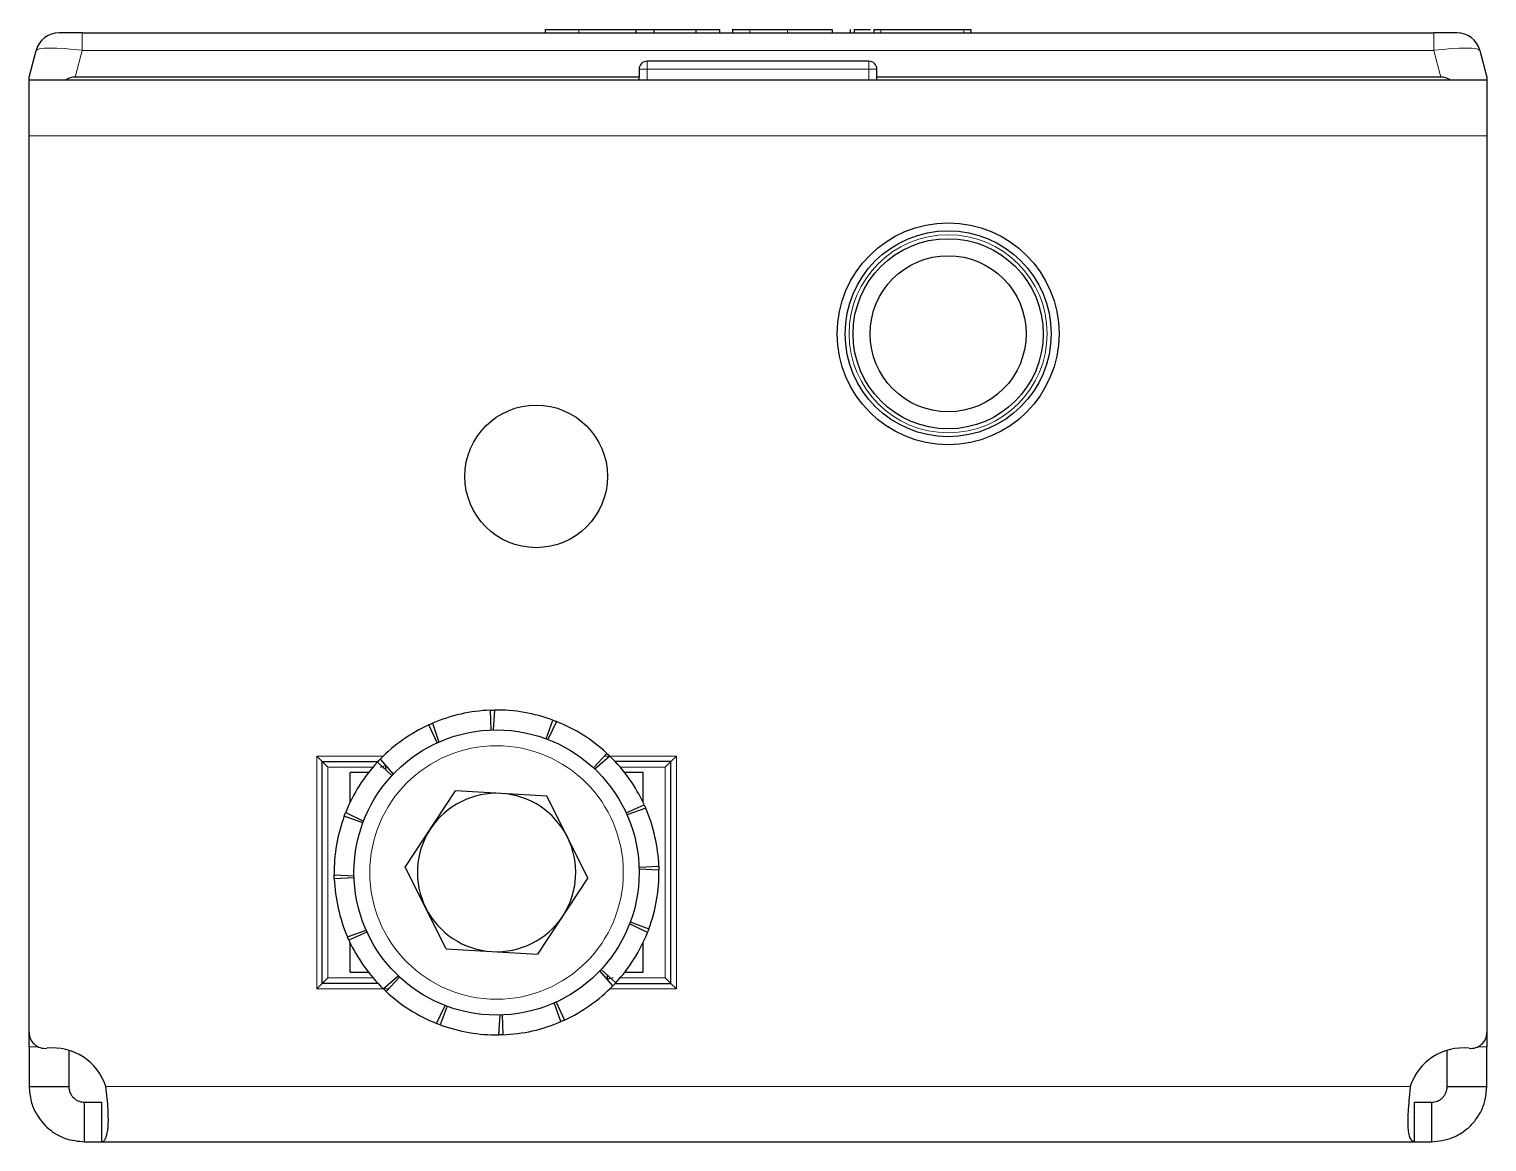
# Model space of a CAD drawing. Header units: millimetres. Extents: x 0 to 4678, y -962 to 570.
# Drawn here: x 1571.4 to 1663.4, y 124.4 to 194.6 of the extents above; entities that cross this region are included whole.
import ezdxf

# ---------------------------------------------------------------- set-up
doc = ezdxf.new("R2010")
doc.units = ezdxf.units.MM

msp = doc.modelspace()

# ---------------------------------------------------------------- linework, layer by layer
at = {"color": 7, "linetype": 'Continuous', "lineweight": 25}
for p, q in [((1574.736, 194.422), (1573.287, 194.422)), ((1574.736, 194.422), (1660.036, 194.422)), ((1603.958, 194.622), (1603.958, 194.422)), ((1609.614, 194.622), (1609.673, 194.622)), ((1609.673, 194.622), (1609.673, 194.422)), ((1609.673, 194.622), (1610.805, 194.622)), ((1610.805, 194.622), (1610.805, 194.422)), ((1610.805, 194.622), (1613.472, 194.622)), ((1613.472, 194.622), (1613.472, 194.422)), ((1613.472, 194.622), (1614.959, 194.622)), ((1614.959, 194.622), (1614.959, 194.422)), ((1615.772, 194.647), (1615.772, 194.422)), ((1619.239, 194.622), (1622.068, 194.622)), ((1622.068, 194.622), (1622.068, 194.422)), ((1623.21, 194.622), (1623.21, 194.422)), ((1623.463, 194.622), (1623.463, 194.422)), ((1624.7, 194.622), (1624.7, 194.422)), ((1625.134, 194.622), (1630.379, 194.622)), ((1630.813, 194.622), (1630.813, 194.422)), ((1661.485, 194.422), (1660.036, 194.422)), ((1571.386, 191.622), (1571.838, 193.31)), ((1662.934, 193.31), (1663.386, 191.622)), ((1624.386, 192.622), (1610.386, 192.622)), ((1571.386, 191.422), (1571.386, 191.622)), ((1571.386, 187.922), (1571.386, 191.422)), ((1663.386, 191.422), (1571.386, 191.422)), ((1609.886, 191.622), (1574.284, 191.622)), ((1609.886, 192.122), (1609.886, 191.622)), ((1609.886, 191.422), (1609.886, 191.622)), ((1624.886, 191.622), (1624.886, 192.122)), ((1660.488, 191.622), (1624.886, 191.622)), ((1624.886, 191.422), (1624.886, 191.622)), ((1663.386, 191.622), (1663.386, 191.422)), ((1663.386, 191.422), (1663.386, 187.922)), ((1571.386, 131.323), (1571.386, 187.922)), ((1663.386, 187.922), (1663.386, 131.323)), ((1600.543, 150.415), (1600.496, 151.664)), ((1600.745, 151.671), (1600.669, 150.419)), ((1604.011, 149.862), (1604.445, 151.034)), ((1604.678, 150.945), (1604.128, 149.818)), ((1597.128, 149.6), (1596.606, 150.735)), ((1596.834, 150.837), (1597.242, 149.651)), ((1589.536, 148.772), (1589.886, 148.422)), ((1589.886, 134.422), (1589.886, 148.422)), ((1589.886, 148.422), (1593.399, 148.422)), ((1589.886, 148.422), (1590.236, 148.072)), ((1594.284, 147.539), (1593.367, 148.388)), ((1593.539, 148.57), (1594.37, 147.63)), ((1593.886, 148.172), (1593.886, 147.908)), ((1607.003, 148.024), (1607.852, 148.941)), ((1608.034, 148.769), (1607.094, 147.938)), ((1611.886, 148.422), (1608.373, 148.422)), ((1611.536, 148.072), (1611.886, 148.422)), ((1611.886, 148.422), (1612.236, 148.772)), ((1611.886, 134.422), (1611.886, 148.422)), ((1592.801, 147.722), (1591.636, 147.722)), ((1591.636, 145.838), (1591.636, 147.722)), ((1610.136, 147.722), (1608.971, 147.722)), ((1610.136, 145.838), (1610.136, 147.722)), ((1595.122, 141.761), (1598.298, 146.583)), ((1604.061, 146.244), (1598.298, 146.583)), ((1606.649, 141.083), (1604.061, 146.244)), ((1609.064, 145.18), (1610.199, 145.702)), ((1610.301, 145.474), (1609.115, 145.066)), ((1592.446, 144.547), (1591.274, 144.981)), ((1591.363, 145.214), (1592.49, 144.664)), ((1597.711, 136.6), (1595.122, 141.761)), ((1609.879, 141.765), (1611.128, 141.812)), ((1590.637, 141.281), (1591.889, 141.205)), ((1591.892, 141.079), (1590.643, 141.031)), ((1606.649, 141.083), (1603.474, 136.261)), ((1611.135, 141.563), (1609.883, 141.639)), ((1610.409, 137.63), (1609.282, 138.18)), ((1609.326, 138.297), (1610.498, 137.863)), ((1591.471, 137.37), (1592.657, 137.778)), ((1592.708, 137.664), (1591.572, 137.142)), ((1591.636, 135.122), (1591.636, 137.006)), ((1597.711, 136.6), (1603.474, 136.261)), ((1610.136, 135.122), (1610.136, 137.006)), ((1607.488, 135.305), (1608.405, 134.455)), ((1589.536, 134.072), (1589.886, 134.422)), ((1589.886, 134.422), (1590.236, 134.772)), ((1593.398, 134.422), (1589.886, 134.422)), ((1591.636, 135.122), (1592.801, 135.122)), ((1593.738, 134.075), (1594.677, 134.906)), ((1594.769, 134.82), (1593.919, 133.903)), ((1608.233, 134.274), (1607.402, 135.213)), ((1607.886, 134.672), (1607.886, 134.936)), ((1608.373, 134.422), (1611.886, 134.422)), ((1608.971, 135.122), (1610.136, 135.122)), ((1611.536, 134.772), (1611.886, 134.422)), ((1611.886, 134.422), (1612.236, 134.072)), ((1597.094, 131.899), (1597.644, 133.026)), ((1597.761, 132.982), (1597.327, 131.81)), ((1604.938, 132.007), (1604.53, 133.193)), ((1604.644, 133.244), (1605.166, 132.108)), ((1601.027, 131.173), (1601.103, 132.425)), ((1601.229, 132.428), (1601.276, 131.179)), ((1571.386, 130.425), (1571.386, 131.323)), ((1663.386, 131.323), (1663.386, 130.425)), ((1571.386, 130.425), (1571.386, 127.922)), ((1573.886, 130.205), (1573.886, 127.922)), ((1660.886, 127.922), (1660.886, 130.205)), ((1663.386, 127.922), (1663.386, 130.425)), ((1571.386, 127.922), (1573.886, 127.922)), ((1660.886, 127.922), (1663.386, 127.922)), ((1574.886, 126.922), (1575.973, 126.922)), ((1574.886, 124.422), (1574.886, 126.922)), ((1575.973, 124.422), (1575.973, 126.922)), ((1658.799, 126.922), (1658.799, 124.422)), ((1658.799, 126.922), (1659.886, 126.922)), ((1659.886, 126.922), (1659.886, 124.422)), ((1574.886, 124.422), (1575.973, 124.422)), ((1575.973, 124.422), (1658.799, 124.422)), ((1658.799, 124.422), (1659.886, 124.422))]:
    msp.add_line(p, q, dxfattribs=at)
at = {"color": 8, "linetype": 'Continuous', "lineweight": 18}
for p, q in [((1574.736, 194.422), (1574.736, 193.31)), ((1606.068, 194.622), (1606.068, 194.422)), ((1616.878, 194.622), (1616.878, 194.422)), ((1619.239, 194.622), (1619.239, 194.422)), ((1625.134, 194.622), (1625.134, 194.422)), ((1630.379, 194.622), (1630.379, 194.422)), ((1660.036, 193.31), (1660.036, 194.422)), ((1574.736, 193.31), (1574.284, 191.622)), ((1660.036, 193.31), (1574.736, 193.31)), ((1660.488, 191.622), (1660.036, 193.31)), ((1610.386, 192.122), (1610.386, 192.622)), ((1624.386, 192.122), (1624.386, 192.622)), ((1610.386, 192.122), (1609.886, 192.122)), ((1610.386, 192.122), (1610.386, 191.422)), ((1624.386, 192.122), (1610.386, 192.122)), ((1624.386, 191.422), (1624.386, 192.122)), ((1624.386, 192.122), (1624.886, 192.122)), ((1663.386, 187.922), (1571.386, 187.922)), ((1589.536, 134.072), (1589.536, 148.772)), ((1589.536, 148.772), (1593.742, 148.772)), ((1607.696, 148.772), (1612.236, 148.772)), ((1612.236, 148.772), (1612.236, 134.072)), ((1593.086, 148.072), (1590.236, 148.072)), ((1590.236, 148.072), (1590.236, 134.772)), ((1611.536, 148.072), (1608.686, 148.072)), ((1611.536, 134.772), (1611.536, 148.072)), ((1590.236, 134.772), (1593.086, 134.772)), ((1608.686, 134.772), (1611.536, 134.772)), ((1594.076, 134.072), (1589.536, 134.072)), ((1612.236, 134.072), (1608.03, 134.072)), ((1571.945, 130.425), (1571.386, 130.425)), ((1663.386, 130.425), (1662.827, 130.425)), ((1658.554, 127.922), (1576.218, 127.922))]:
    msp.add_line(p, q, dxfattribs=at)
at = {"color": 7, "linetype": 'Continuous', "lineweight": 25}
for centre, radius in [((1629.386, 175.422), 7), ((1629.386, 175.422), 6.5), ((1629.386, 175.422), 6), ((1629.386, 175.422), 4.925), ((1603.386, 166.422), 4.5), ((1600.886, 141.422), 9)]:
    msp.add_circle(centre, radius, dxfattribs=at)
at = {"color": 8, "linetype": 'Continuous', "lineweight": 18}
for centre, radius in [((1629.386, 175.422), 6.25), ((1600.886, 141.422), 8)]:
    msp.add_circle(centre, radius, dxfattribs=at)
at = {"color": 7, "linetype": 'Continuous', "lineweight": 25}
for centre, radius, start, end in [((1573.287, 192.922), 1.5, 90, 165), ((1661.485, 192.922), 1.5, 15, 90), ((1610.386, 192.122), 0.5, 90, 180), ((1624.386, 192.122), 0.5, 0, 90), ((1600.886, 141.422), 10.25, 92.18282, 113.28692), ((1600.886, 141.422), 10.25, 69.68282, 90.78692), ((1600.886, 141.422), 10.25, 47.18282, 68.28692), ((1600.886, 141.422), 10.25, 114.68282, 135.78692), ((1600.886, 141.422), 10.25, 137.18282, 158.28692), ((1600.886, 141.422), 10.25, 24.68282, 45.78692), ((1600.886, 141.422), 5, 86.63523, 146.63523), ((1600.886, 141.422), 5, 26.63523, 86.63523), ((1600.886, 141.422), 10.25, 2.18282, 23.28692), ((1600.886, 141.422), 10.25, 159.68282, 180.78692), ((1600.886, 141.422), 5, 146.63523, 206.63523), ((1600.886, 141.422), 5, 326.63523, 26.63523), ((1600.886, 141.422), 10.25, 182.18282, 203.28692), ((1600.886, 141.422), 10.25, 339.68282, 0.78692), ((1600.886, 141.422), 5, 206.63523, 266.63523), ((1600.886, 141.422), 5, 266.63523, 326.63523), ((1600.886, 141.422), 10.25, 204.68282, 225.78692), ((1600.886, 141.422), 10.25, 317.18282, 338.28692), ((1600.886, 141.422), 10.25, 227.18282, 248.28692), ((1600.886, 141.422), 10.25, 294.68282, 315.78692), ((1600.886, 141.422), 10.25, 249.68282, 270.78692), ((1600.886, 141.422), 10.25, 272.18282, 293.28692), ((1572.386, 131.323), 1, 180, 276.37937), ((1662.386, 131.323), 1, 263.62063, 0), ((1572.886, 126.85), 3.5, 17.82529, 96.37937), ((1661.886, 126.85), 3.5, 83.62063, 162.17471)]:
    msp.add_arc(centre, radius, start, end, dxfattribs=at)
at = {"color": 8, "linetype": 'Continuous', "lineweight": 18}
for centre, major_axis, start_param, end_param in [((1574.84, 192.922), (3.003, -0.382), 1.621093, 3.124852), ((1659.932, 192.922), (3.003, 0.382), 0.016741, 1.520499)]:
    msp.add_ellipse(centre, major_axis=major_axis, ratio=0.123038, start_param=start_param, end_param=end_param, dxfattribs=at)
at = {"color": 7, "linetype": 'Continuous', "lineweight": 25}
for centre, major_axis, start_param, end_param in [((1571.386, 180.031), (3.099, 11.565), 0.067037, 0.253072), ((1663.386, 180.031), (-3.099, 11.565), 6.030113, 6.216148)]:
    msp.add_ellipse(centre, major_axis=major_axis, ratio=0.250563, start_param=start_param, end_param=end_param, dxfattribs=at)
for points, knots in [([(1603.958, 194.622), (1604.328, 194.622), (1605.017, 194.622), (1605.736, 194.622), (1606.068, 194.622)], [0, 0, 0, 0, 0.5368, 1, 1, 1, 1]), ([(1606.068, 194.622), (1606.569, 194.622), (1607.505, 194.622), (1608.697, 194.622), (1609.423, 194.622), (1609.604, 194.622), (1609.614, 194.622)], [0, 0, 0, 0, 0.381983, 0.713352, 0.984017, 1, 1, 1, 1]), ([(1615.789, 194.622), (1615.784, 194.622), (1615.756, 194.622), (1615.913, 194.622), (1616.281, 194.622), (1616.668, 194.622), (1616.878, 194.622)], [0, 0, 0, 0, 0.061615, 0.333035, 0.637399, 1, 1, 1, 1]), ([(1616.878, 194.622), (1617.037, 194.622), (1617.396, 194.622), (1618.195, 194.622), (1618.827, 194.622), (1619.239, 194.622)], [0, 0, 0, 0, 0.216742, 0.489643, 1, 1, 1, 1]), ([(1623.463, 194.622), (1623.515, 194.622), (1623.625, 194.622), (1623.925, 194.622), (1624.209, 194.622), (1624.414, 194.622), (1624.479, 194.622)], [0, 0, 0, 0, 0.255277, 0.538303, 0.854078, 1, 1, 1, 1]), ([(1623.64, 194.622), (1623.754, 194.622), (1623.997, 194.622), (1624.302, 194.622), (1624.478, 194.622), (1624.479, 194.622)], [0, 0, 0, 0, 0.466249, 0.997338, 1, 1, 1, 1]), ([(1624.7, 194.622), (1624.708, 194.622), (1624.725, 194.622), (1624.841, 194.622), (1624.983, 194.622), (1625.083, 194.622), (1625.134, 194.622)], [0, 0, 0, 0, 0.285248, 0.560563, 0.777151, 1, 1, 1, 1]), ([(1630.379, 194.622), (1630.444, 194.622), (1630.571, 194.622), (1630.712, 194.622), (1630.798, 194.622), (1630.808, 194.622), (1630.813, 194.622)], [0, 0, 0, 0, 0.2813032, 0.555629, 0.7738783, 1, 1, 1, 1]), ([(1600.496, 151.664), (1600.537, 151.666), (1600.6, 151.668), (1600.683, 151.67), (1600.724, 151.671), (1600.745, 151.671)], [0, 0, 0, 0, 0.499981, 0.749988, 1, 1, 1, 1]), ([(1604.445, 151.034), (1604.484, 151.02), (1604.542, 150.998), (1604.62, 150.968), (1604.659, 150.952), (1604.678, 150.945)], [0, 0, 0, 0, 0.499981, 0.749988, 1, 1, 1, 1]), ([(1596.606, 150.735), (1596.643, 150.753), (1596.7, 150.779), (1596.776, 150.812), (1596.815, 150.829), (1596.834, 150.837)], [0, 0, 0, 0, 0.499981, 0.749988, 1, 1, 1, 1]), ([(1593.367, 148.388), (1593.396, 148.419), (1593.438, 148.465), (1593.496, 148.525), (1593.525, 148.555), (1593.539, 148.57)], [0, 0, 0, 0, 0.4999808, 0.7499881, 1, 1, 1, 1]), ([(1607.852, 148.941), (1607.883, 148.912), (1607.929, 148.87), (1607.989, 148.812), (1608.019, 148.783), (1608.034, 148.769)], [0, 0, 0, 0, 0.499981, 0.749988, 1, 1, 1, 1]), ([(1610.199, 145.702), (1610.217, 145.664), (1610.243, 145.608), (1610.276, 145.531), (1610.293, 145.493), (1610.301, 145.474)], [0, 0, 0, 0, 0.499981, 0.749988, 1, 1, 1, 1]), ([(1591.274, 144.981), (1591.288, 145.02), (1591.31, 145.078), (1591.34, 145.156), (1591.356, 145.195), (1591.363, 145.214)], [0, 0, 0, 0, 0.4999808, 0.7499881, 1, 1, 1, 1]), ([(1611.128, 141.812), (1611.13, 141.771), (1611.132, 141.708), (1611.134, 141.625), (1611.135, 141.583), (1611.135, 141.563)], [0, 0, 0, 0, 0.4999808, 0.7499881, 1, 1, 1, 1]), ([(1590.643, 141.031), (1590.642, 141.073), (1590.64, 141.135), (1590.638, 141.219), (1590.637, 141.26), (1590.637, 141.281)], [0, 0, 0, 0, 0.499981, 0.749988, 1, 1, 1, 1]), ([(1591.572, 137.142), (1591.555, 137.179), (1591.529, 137.236), (1591.496, 137.312), (1591.479, 137.351), (1591.471, 137.37)], [0, 0, 0, 0, 0.499981, 0.749988, 1, 1, 1, 1]), ([(1610.498, 137.863), (1610.484, 137.824), (1610.462, 137.765), (1610.432, 137.688), (1610.416, 137.649), (1610.409, 137.63)], [0, 0, 0, 0, 0.499981, 0.749988, 1, 1, 1, 1]), ([(1608.405, 134.455), (1608.376, 134.425), (1608.334, 134.379), (1608.276, 134.319), (1608.247, 134.289), (1608.233, 134.274)], [0, 0, 0, 0, 0.499981, 0.749988, 1, 1, 1, 1]), ([(1593.919, 133.903), (1593.889, 133.932), (1593.843, 133.974), (1593.783, 134.032), (1593.753, 134.061), (1593.738, 134.075)], [0, 0, 0, 0, 0.499981, 0.749988, 1, 1, 1, 1]), ([(1597.327, 131.81), (1597.288, 131.824), (1597.229, 131.846), (1597.152, 131.876), (1597.113, 131.891), (1597.094, 131.899)], [0, 0, 0, 0, 0.499981, 0.749988, 1, 1, 1, 1]), ([(1605.166, 132.108), (1605.128, 132.091), (1605.072, 132.065), (1604.995, 132.032), (1604.957, 132.015), (1604.938, 132.007)], [0, 0, 0, 0, 0.499981, 0.749988, 1, 1, 1, 1]), ([(1601.276, 131.179), (1601.235, 131.178), (1601.172, 131.176), (1601.089, 131.174), (1601.047, 131.173), (1601.027, 131.173)], [0, 0, 0, 0, 0.499981, 0.749988, 1, 1, 1, 1]), ([(1571.386, 127.922), (1571.411, 127.606), (1571.457, 127.015), (1571.856, 126.07), (1572.569, 125.203), (1573.667, 124.546), (1574.472, 124.464), (1574.886, 124.422)], [0, 0, 0, 0, 0.17084, 0.319217, 0.548103, 0.767822, 1, 1, 1, 1]), ([(1573.886, 127.922), (1573.893, 127.832), (1573.906, 127.664), (1573.999, 127.443), (1574.115, 127.276), (1574.245, 127.148), (1574.384, 127.051), (1574.609, 126.945), (1574.772, 126.931), (1574.886, 126.922)], [0, 0, 0, 0, 0.154359, 0.287283, 0.400435, 0.496544, 0.604314, 0.723151, 1, 1, 1, 1]), ([(1575.973, 124.422), (1576.026, 124.439), (1576.125, 124.47), (1576.272, 124.754), (1576.374, 125.216), (1576.39, 125.844), (1576.37, 126.46), (1576.315, 127.165), (1576.251, 127.666), (1576.218, 127.922)], [0, 0, 0, 0, 0.1440667, 0.2712756, 0.4749075, 0.5979974, 0.7263376, 0.8602454, 1, 1, 1, 1]), ([(1658.554, 127.922), (1658.524, 127.627), (1658.467, 127.075), (1658.399, 126.173), (1658.376, 125.291), (1658.513, 124.566), (1658.702, 124.471), (1658.799, 124.422)], [0, 0, 0, 0, 0.16069, 0.301312, 0.521951, 0.753573, 1, 1, 1, 1]), ([(1659.886, 126.922), (1660.013, 126.935), (1660.226, 126.956), (1660.495, 127.114), (1660.673, 127.293), (1660.79, 127.476), (1660.871, 127.692), (1660.881, 127.843), (1660.886, 127.922)], [0, 0, 0, 0, 0.296302, 0.497469, 0.6154973, 0.73607, 0.8631142, 1, 1, 1, 1]), ([(1659.886, 124.422), (1660.342, 124.473), (1661.147, 124.562), (1662.058, 125.131), (1662.648, 125.731), (1663.049, 126.363), (1663.33, 127.108), (1663.367, 127.646), (1663.386, 127.922)], [0, 0, 0, 0, 0.254149, 0.448213, 0.574908, 0.708872, 0.850468, 1, 1, 1, 1])]:
    msp.add_open_spline(points, degree=3, knots=knots, dxfattribs=at)
at = {"color": 8, "linetype": 'Continuous', "lineweight": 18}
for points, knots in [([(1593.536, 148.072), (1593.575, 148.075), (1593.638, 148.079), (1593.717, 148.1), (1593.778, 148.122), (1593.827, 148.144), (1593.862, 148.16), (1593.882, 148.17), (1593.885, 148.171), (1593.886, 148.172)], [0, 0, 0, 0, 0.208592, 0.336235, 0.479855, 0.625864, 0.760785, 0.885235, 1, 1, 1, 1]), ([(1607.886, 134.672), (1607.887, 134.673), (1607.889, 134.674), (1607.91, 134.684), (1607.944, 134.7), (1607.994, 134.722), (1608.054, 134.744), (1608.134, 134.764), (1608.197, 134.769), (1608.236, 134.772)], [0, 0, 0, 0, 0.114765, 0.239215, 0.374136, 0.520145, 0.663765, 0.791408, 1, 1, 1, 1])]:
    msp.add_open_spline(points, degree=3, knots=knots, dxfattribs=at)

doc.saveas('drawing.dxf')
